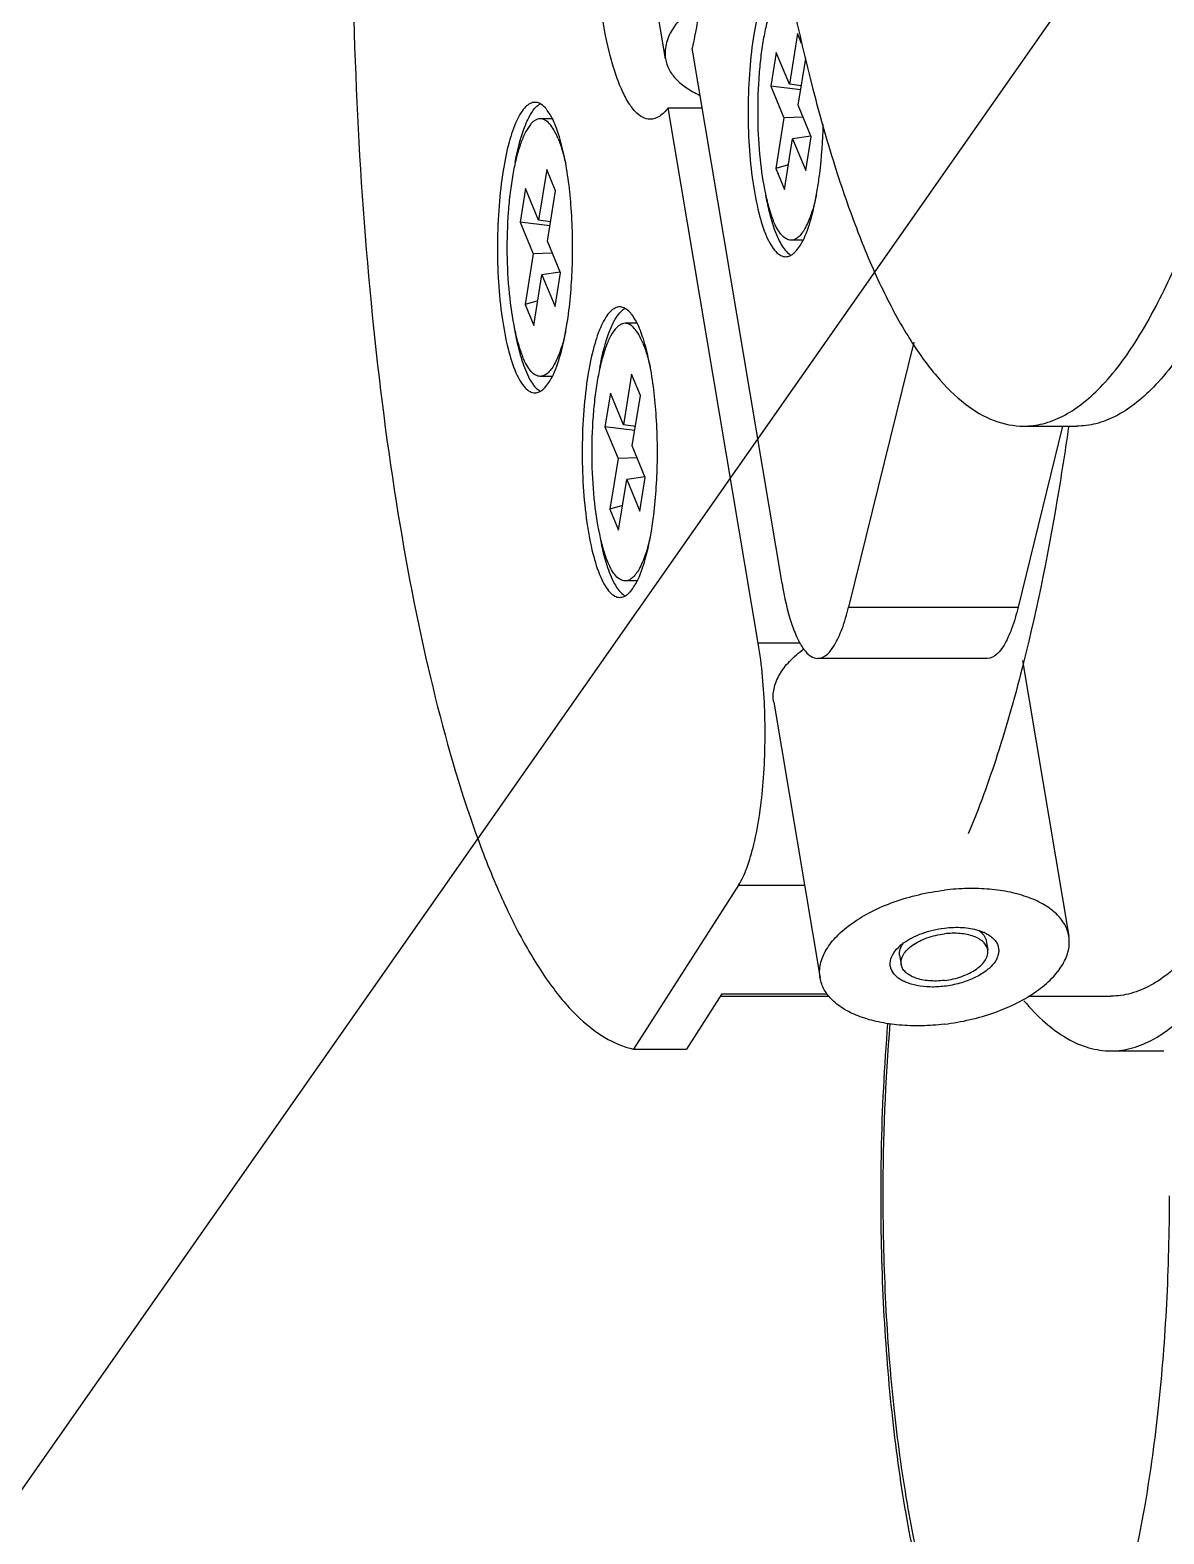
# Model space of a CAD drawing. Header units: millimetres. Extents: x 0 to 841, y 0 to 594.
# Drawn here: x 224.66 to 235, y 188.8 to 202.52 of the extents above; entities that cross this region are included whole.
import ezdxf

# ---------------------------------------------------------------- set-up
doc = ezdxf.new("R2010")
doc.units = ezdxf.units.MM
doc.header["$LTSCALE"] = 46.255
doc.layers.get('0').update_dxf_attribs({"linetype": 'CONTINUOUS'})
doc.layers.add('AXIS', color=7, linetype='CONTINUOUS')
doc.styles.get("Standard").update_dxf_attribs({"font": 'txt', "width": 0.85})
doc.dimstyles.get("Standard").update_dxf_attribs({"dimtxt": 3.5, "dimasz": 3.5, "dimexe": 1.5, "dimexo": 1, "dimtad": 1, "dimtxsty": 'STANDARD', "dimcen": 0.09, "dimadec": 0, "dimazin": 0, "dimtol": 1, "dimtp": 0.01, "dimtm": 0.01, "dimtfac": 1, "dimtofl": 0, "dimtmove": 0, "dimatfit": 3, "dimfxl": 1, "dimtolj": 1, "dimarcsym": 0})

msp = doc.modelspace()

# ---------------------------------------------------------------- linework, layer by layer
at = {"color": 7, "linetype": 'CONTINUOUS'}
for p, q in [((231.662, 202.487), (231.587, 202.026)), ((231.699, 202.397), (231.662, 202.487)), ((231.521, 197.469), (230.7, 202.353)), ((231.468, 202.314), (231.418, 202.006)), ((231.587, 202.026), (231.468, 202.314)), ((231.667, 201.833), (231.736, 202.259)), ((231.69, 201.974), (231.418, 202.006)), ((231.418, 202.006), (231.538, 201.718)), ((231.695, 202.01), (231.587, 202.026)), ((231.786, 201.545), (231.667, 201.833)), ((229.422, 201.709), (229.316, 201.709)), ((231.303, 196.925), (230.483, 201.809)), ((231.538, 201.718), (231.463, 201.257)), ((231.712, 201.724), (231.538, 201.718)), ((231.784, 201.55), (231.617, 201.526)), ((231.543, 201.065), (231.617, 201.526)), ((231.617, 201.526), (231.737, 201.238)), ((231.737, 201.238), (231.786, 201.545)), ((231.579, 201.289), (231.463, 201.257)), ((229.376, 201.245), (229.301, 200.784)), ((229.455, 201.053), (229.376, 201.245)), ((231.463, 201.257), (231.543, 201.065)), ((229.182, 201.072), (229.132, 200.765)), ((229.301, 200.784), (229.182, 201.072)), ((229.381, 200.592), (229.455, 201.053)), ((229.403, 200.732), (229.132, 200.765)), ((229.132, 200.765), (229.251, 200.477)), ((229.409, 200.769), (229.301, 200.784)), ((229.5, 200.304), (229.381, 200.592)), ((231.708, 200.601), (231.602, 200.601)), ((229.251, 200.477), (229.177, 200.016)), ((229.426, 200.482), (229.251, 200.477)), ((229.256, 199.823), (229.331, 200.285)), ((229.498, 200.309), (229.331, 200.285)), ((229.331, 200.285), (229.45, 199.996)), ((229.45, 199.996), (229.5, 200.304)), ((229.293, 200.048), (229.177, 200.016)), ((229.177, 200.016), (229.256, 199.823)), ((230.195, 199.843), (230.089, 199.843)), ((232.721, 199.67), (232.128, 197.254)), ((229.422, 199.359), (229.316, 199.359)), ((230.149, 199.378), (230.074, 198.917)), ((230.229, 199.186), (230.149, 199.378)), ((229.955, 199.205), (229.905, 198.898)), ((230.074, 198.917), (229.955, 199.205)), ((230.154, 198.725), (230.229, 199.186)), ((230.177, 198.865), (229.905, 198.898)), ((229.905, 198.898), (230.025, 198.61)), ((230.183, 198.902), (230.074, 198.917)), ((234.079, 198.905), (233.673, 197.254)), ((234.134, 198.906), (234.133, 198.895)), ((230.273, 198.437), (230.154, 198.725)), ((230.025, 198.61), (229.95, 198.149)), ((230.199, 198.615), (230.025, 198.61)), ((230.03, 197.957), (230.104, 198.418)), ((230.271, 198.442), (230.104, 198.418)), ((230.104, 198.418), (230.224, 198.13)), ((230.224, 198.13), (230.273, 198.437)), ((230.066, 198.181), (229.95, 198.149)), ((229.95, 198.149), (230.03, 197.957)), ((230.195, 197.493), (230.089, 197.493)), ((232.128, 197.254), (233.673, 197.254)), ((231.686, 196.925), (231.303, 196.925)), ((233.392, 196.786), (231.846, 196.786)), ((231.123, 194.717), (230.165, 193.222)), ((231.123, 194.717), (231.725, 194.717)), ((230.972, 193.727), (230.648, 193.222)), ((230.972, 193.727), (231.932, 193.727)), ((230.958, 193.705), (231.948, 193.705)), ((233.773, 193.705), (234.52, 193.705)), ((230.165, 193.222), (230.648, 193.222))]:
    msp.add_line(p, q, dxfattribs=at)
for centre, radius, start, end in [((233.205, 193.937), 0.383, 64.4718, 65.7873), ((232.85, 193.877), 0.383, 133.291, 134.6077), ((250.916, 191.907), 18.476, 175.1956, 180.0747)]:
    msp.add_arc(centre, radius, start, end, dxfattribs=at)
for points, knots in [([(233.723, 219.905), (233.632, 219.905), (233.439, 219.866), (233.169, 219.702), (232.91, 219.442), (232.662, 219.09), (232.424, 218.646), (232.197, 218.115), (231.986, 217.501), (231.714, 216.54), (231.432, 215.174), (231.189, 213.378), (231.039, 211.43), (230.988, 209.405), (231.039, 207.38), (231.189, 205.432), (231.432, 203.636), (231.714, 202.27), (231.986, 201.309), (232.197, 200.695), (232.423, 200.164), (232.662, 199.72), (232.91, 199.368), (233.169, 199.108), (233.439, 198.944), (233.632, 198.905), (233.723, 198.905)], [0, 0, 0, 0, 0.012, 0.025459, 0.041393, 0.060357, 0.082585, 0.108125, 0.136899, 0.168752, 0.240746, 0.321857, 0.409305, 0.499999, 0.590692, 0.67814, 0.759251, 0.831247, 0.863099, 0.891874, 0.917414, 0.939643, 0.958606, 0.974541, 0.988, 1, 1, 1, 1]), ([(230.318, 214.205), (230.229, 214.205), (230.04, 214.167), (229.775, 214.01), (229.52, 213.759), (229.275, 213.419), (229.04, 212.99), (228.817, 212.477), (228.607, 211.883), (228.337, 210.953), (228.054, 209.627), (227.807, 207.881), (227.648, 205.981), (227.585, 203.997), (227.62, 202.002), (227.751, 200.071), (227.973, 198.272), (228.278, 196.673), (228.605, 195.498), (228.909, 194.709), (229.137, 194.231), (229.376, 193.839), (229.625, 193.535), (229.884, 193.323), (230.074, 193.241), (230.165, 193.222)], [0, 0, 0, 0, 0.011859, 0.025112, 0.040744, 0.059297, 0.081012, 0.105945, 0.134032, 0.16513, 0.235491, 0.314927, 0.400826, 0.490265, 0.580158, 0.667401, 0.749008, 0.822261, 0.88487, 0.911655, 0.93525, 0.955632, 0.972924, 0.987477, 1, 1, 1, 1]), ([(233.723, 198.905), (233.782, 198.905), (233.905, 198.921), (234.085, 198.991), (234.261, 199.106), (234.506, 199.329), (234.796, 199.727), (235.107, 200.336), (235.396, 201.095), (235.658, 201.993), (235.889, 203.016), (236.014, 203.74), (236.071, 204.12)], [0, 0, 0, 0, 0.029768, 0.061219, 0.095766, 0.134441, 0.226497, 0.340209, 0.475825, 0.632314, 0.807842, 1, 1, 1, 1]), ([(236.554, 204.12), (236.497, 203.74), (236.372, 203.016), (236.141, 201.993), (235.879, 201.095), (235.59, 200.336), (235.279, 199.727), (234.989, 199.329), (234.744, 199.106), (234.568, 198.991), (234.388, 198.921), (234.265, 198.905), (234.206, 198.905)], [0, 0, 0, 0, 0.192158, 0.367686, 0.524175, 0.659791, 0.773503, 0.865559, 0.904234, 0.938781, 0.970232, 1, 1, 1, 1]), ([(231.588, 202.949), (231.57, 202.946), (231.544, 202.931), (231.515, 202.902), (231.482, 202.859), (231.445, 202.788), (231.407, 202.682), (231.373, 202.554), (231.344, 202.407), (231.322, 202.245), (231.301, 202.008), (231.294, 201.705), (231.313, 201.354), (231.353, 201.083), (231.399, 200.896), (231.426, 200.815), (231.441, 200.779)], [0, 0, 0, 0, 0.023562, 0.037962, 0.054548, 0.09479, 0.144609, 0.203403, 0.270088, 0.343257, 0.421276, 0.584568, 0.744887, 0.887475, 0.948123, 1, 1, 1, 1]), ([(229.316, 201.709), (229.308, 201.709), (229.29, 201.707), (229.266, 201.694), (229.241, 201.675), (229.208, 201.636), (229.169, 201.568), (229.129, 201.467), (229.093, 201.341), (229.063, 201.195), (229.039, 201.032), (229.016, 200.793), (229.007, 200.485), (229.026, 200.126), (229.065, 199.848), (229.112, 199.657), (229.14, 199.575), (229.155, 199.538)], [0, 0, 0, 0, 0.010906, 0.022735, 0.036202, 0.051764, 0.090002, 0.138159, 0.195768, 0.26178, 0.334776, 0.413077, 0.577999, 0.740753, 0.885771, 0.947399, 1, 1, 1, 1]), ([(229.477, 201.531), (229.466, 201.557), (229.444, 201.604), (229.405, 201.662), (229.363, 201.699), (229.331, 201.709), (229.316, 201.709)], [0, 0, 0, 0, 0.339712, 0.612825, 0.825972, 1, 1, 1, 1]), ([(229.477, 201.531), (229.491, 201.498), (229.516, 201.424), (229.536, 201.349), (229.545, 201.308)], [0, 0, 0, 0, 0.463206, 1, 1, 1, 1]), ([(231.834, 201.014), (231.821, 200.955), (231.799, 200.872), (231.761, 200.771), (231.732, 200.711), (231.702, 200.664), (231.671, 200.629), (231.638, 200.606), (231.613, 200.601), (231.602, 200.601)], [0, 0, 0, 0, 0.363232, 0.516476, 0.64946, 0.762071, 0.855402, 0.932578, 1, 1, 1, 1]), ([(231.602, 200.601), (231.588, 200.601), (231.555, 200.611), (231.513, 200.649), (231.474, 200.706), (231.452, 200.753), (231.441, 200.779)], [0, 0, 0, 0, 0.174028, 0.387175, 0.660288, 1, 1, 1, 1]), ([(229.548, 199.773), (229.535, 199.714), (229.513, 199.631), (229.475, 199.53), (229.446, 199.47), (229.416, 199.422), (229.385, 199.387), (229.351, 199.365), (229.327, 199.359), (229.316, 199.359)], [0, 0, 0, 0, 0.363232, 0.516476, 0.64946, 0.762071, 0.855402, 0.932578, 1, 1, 1, 1]), ([(230.089, 199.843), (230.081, 199.843), (230.064, 199.84), (230.039, 199.828), (230.015, 199.808), (229.981, 199.769), (229.942, 199.702), (229.902, 199.6), (229.866, 199.474), (229.836, 199.328), (229.812, 199.165), (229.789, 198.926), (229.78, 198.618), (229.799, 198.259), (229.838, 197.981), (229.885, 197.79), (229.913, 197.708), (229.928, 197.671)], [0, 0, 0, 0, 0.010906, 0.022735, 0.036202, 0.051764, 0.090002, 0.138159, 0.195768, 0.26178, 0.334776, 0.413077, 0.577999, 0.740753, 0.885771, 0.947399, 1, 1, 1, 1]), ([(230.25, 199.664), (230.24, 199.69), (230.218, 199.737), (230.178, 199.795), (230.137, 199.833), (230.104, 199.843), (230.089, 199.843)], [0, 0, 0, 0, 0.339712, 0.612825, 0.825972, 1, 1, 1, 1]), ([(230.25, 199.664), (230.264, 199.631), (230.29, 199.557), (230.309, 199.482), (230.318, 199.442)], [0, 0, 0, 0, 0.463206, 1, 1, 1, 1]), ([(229.316, 199.359), (229.301, 199.359), (229.269, 199.369), (229.227, 199.407), (229.188, 199.465), (229.166, 199.512), (229.155, 199.538)], [0, 0, 0, 0, 0.174028, 0.387175, 0.660288, 1, 1, 1, 1]), ([(234.52, 193.205), (234.586, 193.205), (234.722, 193.225), (234.92, 193.31), (235.113, 193.449), (235.382, 193.721), (235.696, 194.201), (236.029, 194.931), (236.333, 195.837), (236.602, 196.902), (236.83, 198.105), (236.947, 198.954), (236.998, 199.397)], [0, 0, 0, 0, 0.028176, 0.058263, 0.091815, 0.129902, 0.221907, 0.336676, 0.473902, 0.63195, 0.808341, 1, 1, 1, 1]), ([(236.855, 199.395), (236.805, 198.987), (236.691, 198.204), (236.473, 197.096), (236.218, 196.117), (235.932, 195.285), (235.619, 194.616), (235.324, 194.176), (235.073, 193.928), (234.893, 193.801), (234.708, 193.723), (234.581, 193.705), (234.52, 193.705)], [0, 0, 0, 0, 0.19185, 0.368105, 0.525837, 0.662713, 0.77723, 0.869208, 0.9074, 0.941143, 0.971502, 1, 1, 1, 1]), ([(234.133, 198.895), (234.105, 198.703), (233.995, 197.983), (233.853, 197.268), (233.723, 196.75)], [0, 0, 0, 0, 0.266249, 1, 1, 1, 1]), ([(230.321, 197.906), (230.308, 197.847), (230.286, 197.764), (230.248, 197.663), (230.22, 197.603), (230.189, 197.556), (230.158, 197.52), (230.125, 197.498), (230.1, 197.493), (230.089, 197.493)], [0, 0, 0, 0, 0.363232, 0.516476, 0.64946, 0.762071, 0.855402, 0.932578, 1, 1, 1, 1]), ([(230.089, 197.493), (230.075, 197.493), (230.042, 197.503), (230, 197.54), (229.961, 197.598), (229.939, 197.645), (229.928, 197.671)], [0, 0, 0, 0, 0.174028, 0.387175, 0.660288, 1, 1, 1, 1]), ([(231.521, 197.469), (231.541, 197.346), (231.578, 197.175), (231.654, 196.976), (231.696, 196.899), (231.72, 196.868)], [0, 0, 0, 0, 0.588366, 0.81797, 1, 1, 1, 1]), ([(231.846, 196.786), (231.911, 196.786), (231.984, 196.874), (232.037, 196.978), (232.084, 197.093), (232.111, 197.187), (232.128, 197.254)], [0, 0, 0, 0, 0.34611, 0.480101, 0.634269, 1, 1, 1, 1]), ([(233.673, 197.254), (233.657, 197.187), (233.63, 197.093), (233.583, 196.978), (233.53, 196.874), (233.457, 196.786), (233.392, 196.786)], [0, 0, 0, 0, 0.365728, 0.519946, 0.653939, 1, 1, 1, 1]), ([(231.123, 194.717), (231.155, 194.766), (231.209, 194.888), (231.298, 195.2), (231.362, 195.683), (231.374, 196.298), (231.338, 196.722), (231.303, 196.925)], [0, 0, 0, 0, 0.077357, 0.177886, 0.433501, 0.724768, 1, 1, 1, 1]), ([(231.72, 196.868), (231.737, 196.845), (231.772, 196.805), (231.824, 196.786), (231.846, 196.786)], [0, 0, 0, 0, 0.564712, 1, 1, 1, 1]), ([(233.723, 196.75), (233.652, 196.466), (233.504, 195.938), (233.318, 195.42), (233.218, 195.184)], [0, 0, 0, 0, 0.533025, 1, 1, 1, 1]), ([(232.629, 194.19), (232.654, 194.208), (232.708, 194.241), (232.831, 194.294), (232.932, 194.318), (233.002, 194.326)], [0, 0, 0, 0, 0.227093, 0.474482, 1, 1, 1, 1]), ([(233.002, 194.326), (233.056, 194.333), (233.16, 194.336), (233.264, 194.32), (233.311, 194.305)], [0, 0, 0, 0, 0.526179, 1, 1, 1, 1]), ([(233.37, 194.282), (233.385, 194.275), (233.413, 194.259), (233.449, 194.23), (233.476, 194.197), (233.492, 194.161), (233.498, 194.123), (233.494, 194.083), (233.479, 194.043), (233.444, 193.989), (233.375, 193.926), (233.269, 193.865), (233.141, 193.819), (233.049, 193.8), (233.002, 193.795)], [0, 0, 0, 0, 0.059045, 0.112558, 0.16135, 0.206922, 0.251387, 0.297102, 0.34615, 0.39999, 0.524222, 0.670058, 0.831596, 1, 1, 1, 1]), ([(233.311, 194.305), (233.316, 194.304), (233.333, 194.298), (233.35, 194.291), (233.362, 194.286)], [0, 0, 0, 0, 0.257861, 1, 1, 1, 1]), ([(233.312, 194.305), (233.33, 194.294), (233.354, 194.273), (233.375, 194.238), (233.381, 194.22), (233.382, 194.21)], [0, 0, 0, 0, 0.53315, 0.771441, 1, 1, 1, 1]), ([(233.002, 193.795), (232.959, 193.789), (232.875, 193.785), (232.755, 193.797), (232.665, 193.822), (232.606, 193.852), (232.559, 193.884), (232.524, 193.925), (232.508, 193.972), (232.504, 194.02), (232.525, 194.086), (232.56, 194.129), (232.581, 194.15)], [0, 0, 0, 0, 0.170865, 0.33043, 0.471961, 0.534826, 0.592286, 0.692902, 0.739209, 0.78518, 0.883432, 1, 1, 1, 1]), ([(232.587, 194.156), (232.59, 194.159), (232.604, 194.171), (232.618, 194.182), (232.629, 194.19)], [0, 0, 0, 0, 0.242183, 1, 1, 1, 1]), ([(232.593, 194.078), (232.592, 194.087), (232.591, 194.106), (232.599, 194.146), (232.615, 194.173), (232.628, 194.19)], [0, 0, 0, 0, 0.228542, 0.466827, 1, 1, 1, 1]), ([(233.726, 193.663), (233.786, 193.592), (233.907, 193.465), (234.107, 193.317), (234.311, 193.226), (234.452, 193.205), (234.52, 193.205)], [0, 0, 0, 0, 0.295163, 0.55393, 0.784721, 1, 1, 1, 1]), ([(232.423, 191.882), (232.423, 192.015), (232.428, 192.541), (232.454, 193.065), (232.486, 193.456)], [0, 0, 0, 0, 0.253284, 1, 1, 1, 1]), ([(234.23, 186.332), (234.135, 186.332), (233.947, 186.365), (233.7, 186.497), (233.498, 186.682), (233.267, 186.986), (233.034, 187.467), (232.818, 188.15), (232.645, 188.958), (232.518, 189.87), (232.44, 190.857), (232.423, 191.536), (232.423, 191.882)], [0, 0, 0, 0, 0.045832, 0.090115, 0.133187, 0.17706, 0.273987, 0.388861, 0.522436, 0.672, 0.833019, 1, 1, 1, 1]), ([(232.44, 191.882), (232.44, 191.554), (232.456, 190.909), (232.528, 189.972), (232.645, 189.108), (232.802, 188.349), (232.968, 187.799), (233.122, 187.438), (233.236, 187.225), (233.356, 187.055), (233.48, 186.93), (233.611, 186.851), (233.747, 186.824), (233.883, 186.851), (234.013, 186.93), (234.137, 187.055), (234.257, 187.225), (234.372, 187.438), (234.525, 187.799), (234.692, 188.349), (234.849, 189.108), (234.965, 189.972), (235.038, 190.909), (235.054, 191.554), (235.054, 191.882)], [0, 0, 0, 0, 0.0907, 0.178151, 0.259267, 0.331266, 0.391872, 0.417412, 0.439641, 0.458605, 0.47454, 0.487999, 0.5, 0.512001, 0.52546, 0.541395, 0.560359, 0.582588, 0.608128, 0.668734, 0.740733, 0.821849, 0.9093, 1, 1, 1, 1]), ([(234.23, 186.332), (234.277, 186.332), (234.377, 186.352), (234.518, 186.436), (234.653, 186.57), (234.783, 186.751), (234.907, 186.979), (235.075, 187.366), (235.257, 187.955), (235.429, 188.768), (235.56, 189.697), (235.643, 190.706), (235.664, 191.403), (235.666, 191.758)], [0, 0, 0, 0, 0.024151, 0.05116, 0.083042, 0.120904, 0.165231, 0.216133, 0.336917, 0.480535, 0.642608, 0.817757, 1, 1, 1, 1])]:
    msp.add_open_spline(points, degree=3, knots=knots, dxfattribs=at)
at = {"layer": 'AXIS', "color": 7, "linetype": 'CONTINUOUS'}
for p, q in [((230.458, 202.256), (230.035, 204.772)), ((230.483, 201.809), (230.791, 201.809)), ((233.723, 198.905), (234.206, 198.905)), ((233.713, 196.767), (234.136, 194.251)), ((231.445, 196.386), (231.868, 193.87)), ((233.382, 194.21), (233.396, 194.127)), ((232.593, 194.078), (232.607, 193.994)), ((234.52, 193.205), (235.003, 193.205))]:
    msp.add_line(p, q, dxfattribs=at)
for centre in [(232.903, 201.215), (230.616, 199.974), (231.39, 198.107)]:
    msp.add_arc(centre, 1.541, 196.6901, 197.7612, dxfattribs=at)
for points, knots in [([(230.318, 201.705), (230.294, 201.705), (230.242, 201.72), (230.174, 201.778), (230.11, 201.868), (230.049, 201.989), (229.994, 202.139), (229.923, 202.389), (229.856, 202.755), (229.809, 203.24), (229.795, 203.756), (229.815, 204.269), (229.853, 204.605), (229.879, 204.765)], [0, 0, 0, 0, 0.022063, 0.048705, 0.08247, 0.124267, 0.174151, 0.231698, 0.36664, 0.521181, 0.685415, 0.848567, 1, 1, 1, 1]), ([(231.554, 203.101), (231.539, 203.101), (231.506, 203.092), (231.463, 203.057), (231.422, 203.003), (231.367, 202.897), (231.309, 202.72), (231.277, 202.565), (231.263, 202.478)], [0, 0, 0, 0, 0.061859, 0.135498, 0.227754, 0.341328, 0.632459, 1, 1, 1, 1]), ([(230.771, 202.771), (230.718, 202.735), (230.624, 202.661), (230.516, 202.531), (230.464, 202.413), (230.452, 202.322), (230.454, 202.278), (230.458, 202.256)], [0, 0, 0, 0, 0.301798, 0.564837, 0.79281, 0.897877, 1, 1, 1, 1]), ([(230.757, 202.645), (230.753, 202.62), (230.736, 202.522), (230.717, 202.425), (230.7, 202.353)], [0, 0, 0, 0, 0.261529, 1, 1, 1, 1]), ([(231.263, 202.478), (231.246, 202.372), (231.221, 202.15), (231.207, 201.81), (231.216, 201.467), (231.248, 201.147), (231.299, 200.869), (231.358, 200.675), (231.416, 200.559), (231.458, 200.499), (231.504, 200.461), (231.538, 200.451), (231.554, 200.451)], [0, 0, 0, 0, 0.151448, 0.314615, 0.478866, 0.633421, 0.768377, 0.875725, 0.917524, 0.95129, 0.977935, 1, 1, 1, 1]), ([(230.458, 202.256), (230.464, 202.223), (230.487, 202.154), (230.555, 202.063), (230.651, 201.985), (230.728, 201.944), (230.769, 201.925)], [0, 0, 0, 0, 0.217836, 0.450702, 0.709561, 1, 1, 1, 1]), ([(229.268, 201.859), (229.253, 201.859), (229.22, 201.85), (229.177, 201.816), (229.136, 201.762), (229.08, 201.656), (229.022, 201.479), (228.991, 201.324), (228.977, 201.236)], [0, 0, 0, 0, 0.061859, 0.135498, 0.227754, 0.341328, 0.632459, 1, 1, 1, 1]), ([(229.38, 201.786), (229.374, 201.794), (229.354, 201.82), (229.327, 201.842), (229.305, 201.851)], [0, 0, 0, 0, 0.289584, 1, 1, 1, 1]), ([(229.086, 201.309), (229.105, 201.412), (229.139, 201.556), (229.208, 201.72), (229.246, 201.781), (229.267, 201.805)], [0, 0, 0, 0, 0.59445, 0.822052, 1, 1, 1, 1]), ([(229.423, 201.716), (229.419, 201.723), (229.407, 201.747), (229.392, 201.77), (229.38, 201.786)], [0, 0, 0, 0, 0.270336, 1, 1, 1, 1]), ([(229.559, 199.832), (229.586, 200.002), (229.617, 200.355), (229.608, 200.872), (229.559, 201.282), (229.49, 201.556), (229.447, 201.669), (229.423, 201.716)], [0, 0, 0, 0, 0.269855, 0.555384, 0.811502, 0.91605, 1, 1, 1, 1]), ([(230.483, 201.809), (230.46, 201.779), (230.414, 201.729), (230.347, 201.705), (230.318, 201.705)], [0, 0, 0, 0, 0.562372, 1, 1, 1, 1]), ([(231.845, 201.074), (231.852, 201.119), (231.879, 201.313), (231.892, 201.509), (231.896, 201.659)], [0, 0, 0, 0, 0.234633, 1, 1, 1, 1]), ([(228.977, 201.236), (228.96, 201.13), (228.935, 200.908), (228.921, 200.568), (228.93, 200.226), (228.962, 199.905), (229.013, 199.628), (229.072, 199.434), (229.13, 199.317), (229.172, 199.258), (229.217, 199.219), (229.252, 199.209), (229.268, 199.209)], [0, 0, 0, 0, 0.151448, 0.314615, 0.478866, 0.633421, 0.768377, 0.875725, 0.917524, 0.95129, 0.977935, 1, 1, 1, 1]), ([(231.371, 201.011), (231.375, 200.989), (231.39, 200.909), (231.409, 200.83), (231.427, 200.772)], [0, 0, 0, 0, 0.268009, 1, 1, 1, 1]), ([(231.709, 200.594), (231.742, 200.658), (231.796, 200.817), (231.83, 200.981), (231.845, 201.074)], [0, 0, 0, 0, 0.435633, 1, 1, 1, 1]), ([(231.435, 200.745), (231.454, 200.687), (231.491, 200.591), (231.55, 200.502), (231.584, 200.476)], [0, 0, 0, 0, 0.591003, 1, 1, 1, 1]), ([(231.621, 200.477), (231.629, 200.483), (231.665, 200.516), (231.691, 200.559), (231.709, 200.594)], [0, 0, 0, 0, 0.208192, 1, 1, 1, 1]), ([(230.041, 199.993), (230.026, 199.993), (229.993, 199.984), (229.95, 199.949), (229.909, 199.895), (229.854, 199.789), (229.796, 199.612), (229.764, 199.457), (229.75, 199.37)], [0, 0, 0, 0, 0.061859, 0.135498, 0.227754, 0.341328, 0.632459, 1, 1, 1, 1]), ([(229.859, 199.442), (229.879, 199.546), (229.912, 199.689), (229.981, 199.853), (230.02, 199.914), (230.04, 199.938)], [0, 0, 0, 0, 0.59445, 0.822052, 1, 1, 1, 1]), ([(230.153, 199.919), (230.148, 199.927), (230.127, 199.953), (230.1, 199.975), (230.079, 199.985)], [0, 0, 0, 0, 0.289584, 1, 1, 1, 1]), ([(230.196, 199.85), (230.193, 199.856), (230.18, 199.88), (230.165, 199.903), (230.153, 199.919)], [0, 0, 0, 0, 0.270336, 1, 1, 1, 1]), ([(229.084, 199.769), (229.088, 199.748), (229.104, 199.668), (229.123, 199.588), (229.14, 199.531)], [0, 0, 0, 0, 0.268009, 1, 1, 1, 1]), ([(229.423, 199.352), (229.456, 199.417), (229.51, 199.576), (229.544, 199.739), (229.559, 199.832)], [0, 0, 0, 0, 0.435633, 1, 1, 1, 1]), ([(230.332, 197.965), (230.359, 198.135), (230.39, 198.488), (230.382, 199.005), (230.332, 199.415), (230.263, 199.689), (230.22, 199.802), (230.196, 199.85)], [0, 0, 0, 0, 0.269855, 0.555384, 0.811502, 0.91605, 1, 1, 1, 1]), ([(229.149, 199.504), (229.168, 199.445), (229.204, 199.349), (229.264, 199.26), (229.298, 199.235)], [0, 0, 0, 0, 0.591003, 1, 1, 1, 1]), ([(229.335, 199.235), (229.343, 199.241), (229.379, 199.275), (229.405, 199.318), (229.423, 199.352)], [0, 0, 0, 0, 0.208192, 1, 1, 1, 1]), ([(229.75, 199.37), (229.733, 199.264), (229.708, 199.041), (229.694, 198.701), (229.703, 198.359), (229.735, 198.038), (229.786, 197.761), (229.845, 197.567), (229.903, 197.451), (229.945, 197.391), (229.991, 197.353), (230.025, 197.343), (230.041, 197.343)], [0, 0, 0, 0, 0.151448, 0.314615, 0.478866, 0.633421, 0.768377, 0.875725, 0.917524, 0.95129, 0.977935, 1, 1, 1, 1]), ([(229.858, 197.903), (229.862, 197.881), (229.877, 197.801), (229.896, 197.721), (229.914, 197.664)], [0, 0, 0, 0, 0.268009, 1, 1, 1, 1]), ([(230.196, 197.485), (230.229, 197.55), (230.283, 197.709), (230.317, 197.872), (230.332, 197.965)], [0, 0, 0, 0, 0.435633, 1, 1, 1, 1]), ([(229.922, 197.637), (229.941, 197.579), (229.978, 197.482), (230.037, 197.394), (230.071, 197.368)], [0, 0, 0, 0, 0.591003, 1, 1, 1, 1]), ([(230.108, 197.368), (230.116, 197.375), (230.152, 197.408), (230.178, 197.451), (230.196, 197.485)], [0, 0, 0, 0, 0.208192, 1, 1, 1, 1]), ([(231.445, 196.386), (231.441, 196.406), (231.438, 196.447), (231.449, 196.533), (231.494, 196.644), (231.589, 196.767), (231.673, 196.839), (231.72, 196.874)], [0, 0, 0, 0, 0.103739, 0.210144, 0.439268, 0.701077, 1, 1, 1, 1]), ([(234.136, 194.251), (234.13, 194.288), (234.102, 194.364), (234.023, 194.462), (233.909, 194.545), (233.766, 194.61), (233.598, 194.657), (233.41, 194.684), (233.209, 194.69), (233.071, 194.68), (233.002, 194.671)], [0, 0, 0, 0, 0.086516, 0.180122, 0.28568, 0.405276, 0.538748, 0.684353, 0.839267, 1, 1, 1, 1]), ([(231.868, 193.87), (231.864, 193.89), (231.861, 193.933), (231.873, 194.022), (231.921, 194.136), (232.023, 194.263), (232.165, 194.38), (232.341, 194.484), (232.545, 194.57), (232.768, 194.635), (232.923, 194.662), (233.002, 194.671)], [0, 0, 0, 0, 0.041638, 0.084413, 0.176876, 0.28306, 0.404613, 0.540467, 0.687756, 0.842477, 1, 1, 1, 1]), ([(233.396, 194.127), (233.394, 194.139), (233.384, 194.166), (233.357, 194.2), (233.317, 194.229), (233.248, 194.261), (233.14, 194.281), (233.049, 194.279), (233.002, 194.273)], [0, 0, 0, 0, 0.086604, 0.180303, 0.285963, 0.405678, 0.684406, 1, 1, 1, 1]), ([(232.607, 193.994), (232.605, 194.009), (232.606, 194.04), (232.626, 194.087), (232.661, 194.131), (232.731, 194.188), (232.845, 194.243), (232.947, 194.266), (233.002, 194.273)], [0, 0, 0, 0, 0.084153, 0.17676, 0.283109, 0.404851, 0.687757, 1, 1, 1, 1]), ([(233.002, 193.449), (233.08, 193.459), (233.236, 193.486), (233.458, 193.551), (233.662, 193.637), (233.839, 193.741), (233.98, 193.858), (234.082, 193.985), (234.131, 194.099), (234.142, 194.187), (234.139, 194.23), (234.136, 194.251)], [0, 0, 0, 0, 0.157523, 0.312244, 0.459533, 0.595387, 0.71694, 0.823124, 0.915587, 0.958362, 1, 1, 1, 1]), ([(233.002, 193.848), (233.056, 193.854), (233.158, 193.878), (233.273, 193.933), (233.342, 193.99), (233.378, 194.034), (233.397, 194.08), (233.399, 194.112), (233.396, 194.127)], [0, 0, 0, 0, 0.312243, 0.595149, 0.716891, 0.82324, 0.915847, 1, 1, 1, 1]), ([(233.002, 193.449), (232.932, 193.441), (232.795, 193.431), (232.593, 193.437), (232.405, 193.464), (232.237, 193.511), (232.094, 193.576), (231.981, 193.659), (231.901, 193.757), (231.874, 193.832), (231.868, 193.87)], [0, 0, 0, 0, 0.160733, 0.315647, 0.461252, 0.594724, 0.71432, 0.819878, 0.913484, 1, 1, 1, 1]), ([(233.002, 193.848), (232.954, 193.842), (232.864, 193.84), (232.756, 193.86), (232.686, 193.892), (232.647, 193.921), (232.619, 193.955), (232.609, 193.981), (232.607, 193.994)], [0, 0, 0, 0, 0.315594, 0.594322, 0.714037, 0.819697, 0.913396, 1, 1, 1, 1])]:
    msp.add_open_spline(points, degree=3, knots=knots, dxfattribs=at)
for points in [[(229.267, 201.805), (229.275, 201.814), (229.283, 201.822), (229.292, 201.829)], [(229.305, 201.851), (229.294, 201.856), (229.281, 201.859), (229.268, 201.859)], [(229.292, 201.829), (229.3, 201.836), (229.309, 201.843), (229.319, 201.848)], [(231.554, 200.451), (231.567, 200.451), (231.581, 200.454), (231.593, 200.459)], [(231.584, 200.476), (231.59, 200.471), (231.596, 200.467), (231.603, 200.463)], [(231.593, 200.459), (231.603, 200.464), (231.613, 200.47), (231.621, 200.477)], [(230.04, 199.938), (230.048, 199.947), (230.056, 199.955), (230.065, 199.963)], [(230.079, 199.985), (230.067, 199.99), (230.054, 199.993), (230.041, 199.993)], [(230.065, 199.963), (230.074, 199.97), (230.083, 199.976), (230.092, 199.981)], [(229.268, 199.209), (229.281, 199.209), (229.295, 199.213), (229.307, 199.218)], [(229.298, 199.235), (229.304, 199.23), (229.31, 199.226), (229.317, 199.222)], [(229.307, 199.218), (229.317, 199.222), (229.326, 199.228), (229.335, 199.235)], [(230.041, 197.343), (230.054, 197.343), (230.068, 197.346), (230.08, 197.351)], [(230.071, 197.368), (230.077, 197.363), (230.083, 197.359), (230.09, 197.355)], [(230.08, 197.351), (230.09, 197.356), (230.1, 197.362), (230.108, 197.368)]]:
    msp.add_open_spline(points, degree=3, dxfattribs=at)

# ---------------------------------------------------------------- leaders
at = {"color": 2, "linetype": 'CONTINUOUS'}
msp.add_leader([(246.364, 220.305), (210.286, 168.784), (204.286, 168.784)], dimstyle='STANDARD', override={"dimtad": 0, "dimldrblk": 'DOT'}, dxfattribs=at)

doc.saveas('drawing.dxf')
